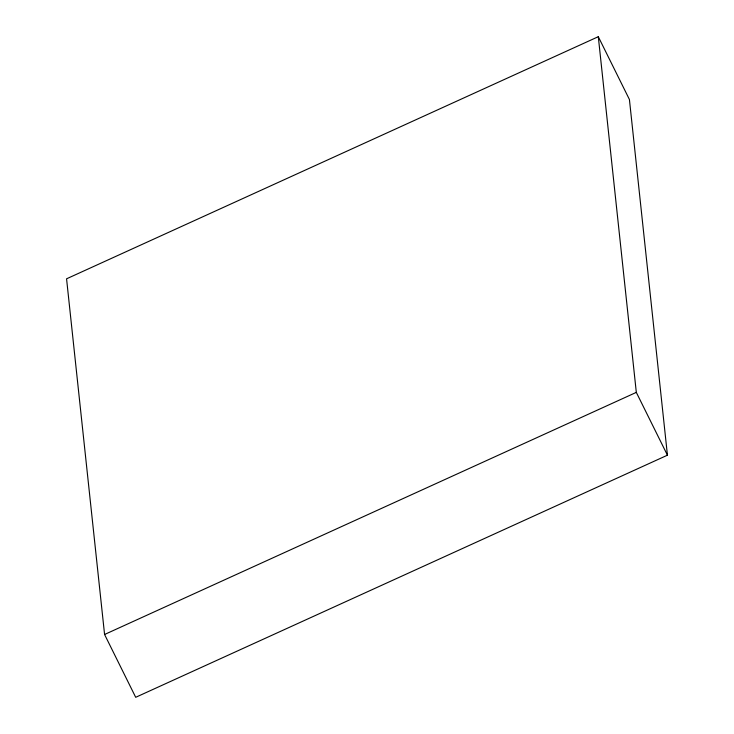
<?xml version="1.0" encoding="UTF-8"?>
<svg xmlns="http://www.w3.org/2000/svg" width="734" height="734" viewBox="0 0 734 734"><rect width="100%" height="100%" fill="white"/><g stroke="black" fill="none" stroke-linecap="round" stroke-linejoin="round"><path stroke-width="1.1" d="M598.302 36.7L66.565 278.81L104.577 634.488L135.698 697.3L667.435 455.19L629.423 99.512L598.302 36.7L636.314 392.378L667.435 455.19M104.577 634.488L636.314 392.378"/></g></svg>
